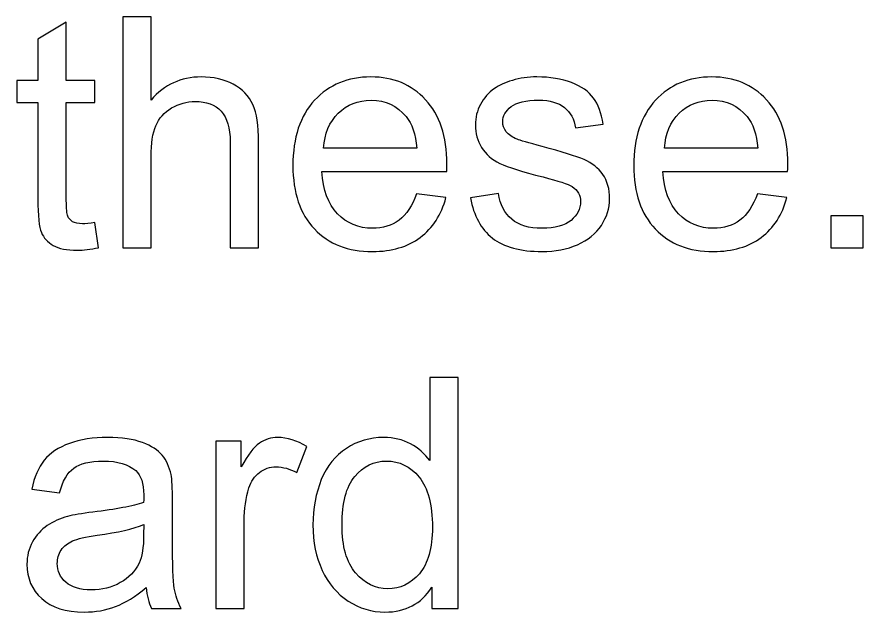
# Model space of a CAD drawing. Header units: centimetres. Extents: x -47.1 to 22.8, y -13.1 to 39.9.
# Drawn here: x -32.44 to -30.22, y 29.491 to 31.053 of the extents above; entities that cross this region are included whole.
import ezdxf

# ---------------------------------------------------------------- set-up
doc = ezdxf.new("R2010")
doc.units = ezdxf.units.CM
doc.header["$MEASUREMENT"] = 0
doc.layers.add('Layer 1', color=7, linetype='Continuous')

msp = doc.modelspace()

# ---------------------------------------------------------------- linework, layer by layer
at = {"layer": 'Layer 1', "color": 105}
for points, knots in [([(-32.1622, 30.4463), (-32.1622, 30.4463), (-32.1622, 31.05252), (-32.1622, 31.05252), (-32.1622, 31.05252), (-32.1622, 31.05252), (-32.08769, 31.05252), (-32.08769, 31.05252), (-32.08769, 31.05252), (-32.08769, 31.05252), (-32.08769, 30.83436), (-32.08769, 30.83436), (-32.08769, 30.83436), (-32.05312, 30.87486), (-32.00952, 30.89504), (-31.95674, 30.89504), (-31.95674, 30.89504), (-31.92443, 30.89504), (-31.89635, 30.88869), (-31.87236, 30.87584), (-31.87236, 30.87584), (-31.84851, 30.863), (-31.83143, 30.84536), (-31.82113, 30.82279), (-31.82113, 30.82279), (-31.81083, 30.80021), (-31.80575, 30.76733), (-31.80575, 30.72443), (-31.80575, 30.72443), (-31.80575, 30.72443), (-31.80575, 30.4463), (-31.80575, 30.4463), (-31.80575, 30.4463), (-31.80575, 30.4463), (-31.88026, 30.4463), (-31.88026, 30.4463), (-31.88026, 30.4463), (-31.88026, 30.4463), (-31.88026, 30.72415), (-31.88026, 30.72415), (-31.88026, 30.72415), (-31.88026, 30.76126), (-31.8883, 30.78835), (-31.90425, 30.80529), (-31.90425, 30.80529), (-31.92033, 30.82222), (-31.94291, 30.83069), (-31.97226, 30.83069), (-31.97226, 30.83069), (-31.99414, 30.83069), (-32.01474, 30.82504), (-32.03407, 30.81361), (-32.03407, 30.81361), (-32.0534, 30.80218), (-32.06709, 30.78666), (-32.07542, 30.76705), (-32.07542, 30.76705), (-32.0836, 30.74757), (-32.08769, 30.72062), (-32.08769, 30.68619), (-32.08769, 30.68619), (-32.08769, 30.68619), (-32.08769, 30.4463), (-32.08769, 30.4463), (-32.08769, 30.4463), (-32.08769, 30.4463), (-32.1622, 30.4463), (-32.1622, 30.4463)], [0, 0, 0, 0, 0.0555556, 0.0555556, 0.0555556, 0.0555556, 0.1111111, 0.1111111, 0.1111111, 0.1111111, 0.1666667, 0.1666667, 0.1666667, 0.1666667, 0.2222222, 0.2222222, 0.2222222, 0.2222222, 0.2777778, 0.2777778, 0.2777778, 0.2777778, 0.3333333, 0.3333333, 0.3333333, 0.3333333, 0.3888889, 0.3888889, 0.3888889, 0.3888889, 0.4444444, 0.4444444, 0.4444444, 0.4444444, 0.5, 0.5, 0.5, 0.5, 0.5555556, 0.5555556, 0.5555556, 0.5555556, 0.6111111, 0.6111111, 0.6111111, 0.6111111, 0.6666667, 0.6666667, 0.6666667, 0.6666667, 0.7222222, 0.7222222, 0.7222222, 0.7222222, 0.7777778, 0.7777778, 0.7777778, 0.7777778, 0.8333333, 0.8333333, 0.8333333, 0.8333333, 0.8888889, 0.8888889, 0.8888889, 0.8888889, 1, 1, 1, 1]), ([(-32.23572, 30.51276), (-32.23572, 30.51276), (-32.22556, 30.44701), (-32.22556, 30.44701), (-32.22556, 30.44701), (-32.24644, 30.44263), (-32.26521, 30.44037), (-32.28158, 30.44037), (-32.28158, 30.44037), (-32.30853, 30.44037), (-32.32941, 30.44461), (-32.34437, 30.45321), (-32.34437, 30.45321), (-32.35919, 30.46182), (-32.36963, 30.47297), (-32.3757, 30.48694), (-32.3757, 30.48694), (-32.38177, 30.50091), (-32.38473, 30.53026), (-32.38473, 30.57499), (-32.38473, 30.57499), (-32.38473, 30.57499), (-32.38473, 30.82815), (-32.38473, 30.82815), (-32.38473, 30.82815), (-32.38473, 30.82815), (-32.43976, 30.82815), (-32.43976, 30.82815), (-32.43976, 30.82815), (-32.43976, 30.82815), (-32.43976, 30.88572), (-32.43976, 30.88572), (-32.43976, 30.88572), (-32.43976, 30.88572), (-32.38473, 30.88572), (-32.38473, 30.88572), (-32.38473, 30.88572), (-32.38473, 30.88572), (-32.38473, 30.99438), (-32.38473, 30.99438), (-32.38473, 30.99438), (-32.38473, 30.99438), (-32.31022, 31.03911), (-32.31022, 31.03911), (-32.31022, 31.03911), (-32.31022, 31.03911), (-32.31022, 30.88572), (-32.31022, 30.88572), (-32.31022, 30.88572), (-32.31022, 30.88572), (-32.23572, 30.88572), (-32.23572, 30.88572), (-32.23572, 30.88572), (-32.23572, 30.88572), (-32.23572, 30.82815), (-32.23572, 30.82815), (-32.23572, 30.82815), (-32.23572, 30.82815), (-32.31022, 30.82815), (-32.31022, 30.82815), (-32.31022, 30.82815), (-32.31022, 30.82815), (-32.31022, 30.57076), (-32.31022, 30.57076), (-32.31022, 30.57076), (-32.31022, 30.54945), (-32.30895, 30.53576), (-32.30627, 30.5297), (-32.30627, 30.5297), (-32.30373, 30.52363), (-32.2995, 30.51883), (-32.29357, 30.51516), (-32.29357, 30.51516), (-32.28764, 30.51163), (-32.27918, 30.5098), (-32.26817, 30.5098), (-32.26817, 30.5098), (-32.25999, 30.5098), (-32.24912, 30.51079), (-32.23572, 30.51276)], [0, 0, 0, 0, 0.047619, 0.047619, 0.047619, 0.047619, 0.0952381, 0.0952381, 0.0952381, 0.0952381, 0.1428571, 0.1428571, 0.1428571, 0.1428571, 0.1904762, 0.1904762, 0.1904762, 0.1904762, 0.2380952, 0.2380952, 0.2380952, 0.2380952, 0.2857143, 0.2857143, 0.2857143, 0.2857143, 0.3333333, 0.3333333, 0.3333333, 0.3333333, 0.3809524, 0.3809524, 0.3809524, 0.3809524, 0.4285714, 0.4285714, 0.4285714, 0.4285714, 0.4761905, 0.4761905, 0.4761905, 0.4761905, 0.5238095, 0.5238095, 0.5238095, 0.5238095, 0.5714286, 0.5714286, 0.5714286, 0.5714286, 0.6190476, 0.6190476, 0.6190476, 0.6190476, 0.6666667, 0.6666667, 0.6666667, 0.6666667, 0.7142857, 0.7142857, 0.7142857, 0.7142857, 0.7619048, 0.7619048, 0.7619048, 0.7619048, 0.8095238, 0.8095238, 0.8095238, 0.8095238, 0.8571429, 0.8571429, 0.8571429, 0.8571429, 0.9047619, 0.9047619, 0.9047619, 0.9047619, 1, 1, 1, 1]), ([(-31.39159, 30.58854), (-31.39159, 30.58854), (-31.31454, 30.57838), (-31.31454, 30.57838), (-31.31454, 30.57838), (-31.32654, 30.53365), (-31.34897, 30.49879), (-31.38171, 30.4741), (-31.38171, 30.4741), (-31.41445, 30.4494), (-31.45622, 30.43699), (-31.50716, 30.43699), (-31.50716, 30.43699), (-31.57122, 30.43699), (-31.62202, 30.45674), (-31.65956, 30.49625), (-31.65956, 30.49625), (-31.6971, 30.53562), (-31.71586, 30.59108), (-31.71586, 30.66234), (-31.71586, 30.66234), (-31.71586, 30.736), (-31.69695, 30.79329), (-31.659, 30.83393), (-31.659, 30.83393), (-31.62104, 30.87472), (-31.57179, 30.89504), (-31.51125, 30.89504), (-31.51125, 30.89504), (-31.45269, 30.89504), (-31.40485, 30.87514), (-31.36774, 30.8352), (-31.36774, 30.8352), (-31.33063, 30.79527), (-31.312, 30.73911), (-31.312, 30.66672), (-31.312, 30.66672), (-31.312, 30.66234), (-31.31214, 30.65571), (-31.31242, 30.64696), (-31.31242, 30.64696), (-31.31242, 30.64696), (-31.63966, 30.64696), (-31.63966, 30.64696), (-31.63966, 30.64696), (-31.63684, 30.59884), (-31.62329, 30.56187), (-31.59874, 30.53633), (-31.59874, 30.53633), (-31.57433, 30.51079), (-31.54371, 30.49795), (-31.50716, 30.49795), (-31.50716, 30.49795), (-31.47992, 30.49795), (-31.45664, 30.50514), (-31.43745, 30.51954), (-31.43745, 30.51954), (-31.41812, 30.53393), (-31.40288, 30.55693), (-31.39159, 30.58854)], [0, 0, 0, 0, 0.0625, 0.0625, 0.0625, 0.0625, 0.125, 0.125, 0.125, 0.125, 0.1875, 0.1875, 0.1875, 0.1875, 0.25, 0.25, 0.25, 0.25, 0.3125, 0.3125, 0.3125, 0.3125, 0.375, 0.375, 0.375, 0.375, 0.4375, 0.4375, 0.4375, 0.4375, 0.5, 0.5, 0.5, 0.5, 0.5625, 0.5625, 0.5625, 0.5625, 0.625, 0.625, 0.625, 0.625, 0.6875, 0.6875, 0.6875, 0.6875, 0.75, 0.75, 0.75, 0.75, 0.8125, 0.8125, 0.8125, 0.8125, 0.875, 0.875, 0.875, 0.875, 1, 1, 1, 1]), ([(-31.25005, 30.57753), (-31.25005, 30.57753), (-31.17639, 30.58939), (-31.17639, 30.58939), (-31.17639, 30.58939), (-31.1723, 30.55989), (-31.16073, 30.53732), (-31.14182, 30.52151), (-31.14182, 30.52151), (-31.12291, 30.50585), (-31.09638, 30.49795), (-31.06252, 30.49795), (-31.06252, 30.49795), (-31.02823, 30.49795), (-31.00283, 30.50486), (-30.98617, 30.51883), (-30.98617, 30.51883), (-30.96966, 30.53266), (-30.96134, 30.54903), (-30.96134, 30.5678), (-30.96134, 30.5678), (-30.96134, 30.58459), (-30.96882, 30.59785), (-30.98363, 30.60745), (-30.98363, 30.60745), (-30.99408, 30.61408), (-31.01948, 30.62241), (-31.05983, 30.63271), (-31.05983, 30.63271), (-31.1143, 30.6464), (-31.15198, 30.65825), (-31.17315, 30.66827), (-31.17315, 30.66827), (-31.19417, 30.67843), (-31.21012, 30.69226), (-31.22098, 30.71004), (-31.22098, 30.71004), (-31.23185, 30.72768), (-31.23735, 30.74729), (-31.23735, 30.76874), (-31.23735, 30.76874), (-31.23735, 30.78835), (-31.23284, 30.80642), (-31.22395, 30.82307), (-31.22395, 30.82307), (-31.21492, 30.83972), (-31.20278, 30.85355), (-31.1874, 30.86455), (-31.1874, 30.86455), (-31.17583, 30.87302), (-31.16002, 30.88022), (-31.14013, 30.88615), (-31.14013, 30.88615), (-31.12009, 30.89207), (-31.09878, 30.89504), (-31.07592, 30.89504), (-31.07592, 30.89504), (-31.04149, 30.89504), (-31.01129, 30.8901), (-30.98533, 30.88008), (-30.98533, 30.88008), (-30.95922, 30.8702), (-30.94003, 30.85665), (-30.92761, 30.83972), (-30.92761, 30.83972), (-30.91534, 30.82264), (-30.90673, 30.79993), (-30.90207, 30.77142), (-30.90207, 30.77142), (-30.90207, 30.77142), (-30.97489, 30.76126), (-30.97489, 30.76126), (-30.97489, 30.76126), (-30.97813, 30.78412), (-30.98773, 30.80204), (-31.00353, 30.81488), (-31.00353, 30.81488), (-31.01934, 30.82772), (-31.04163, 30.83407), (-31.07056, 30.83407), (-31.07056, 30.83407), (-31.10457, 30.83407), (-31.12898, 30.82843), (-31.14351, 30.81714), (-31.14351, 30.81714), (-31.15805, 30.80585), (-31.16539, 30.79259), (-31.16539, 30.77749), (-31.16539, 30.77749), (-31.16539, 30.76789), (-31.16242, 30.75914), (-31.15636, 30.75138), (-31.15636, 30.75138), (-31.15029, 30.74348), (-31.14083, 30.73685), (-31.12785, 30.73163), (-31.12785, 30.73163), (-31.12037, 30.72881), (-31.09864, 30.72246), (-31.06223, 30.71258), (-31.06223, 30.71258), (-31.00974, 30.69861), (-30.97305, 30.68704), (-30.95217, 30.67815), (-30.95217, 30.67815), (-30.93128, 30.66926), (-30.91491, 30.65613), (-30.90306, 30.6392), (-30.90306, 30.6392), (-30.89107, 30.62213), (-30.88514, 30.60096), (-30.88514, 30.57556), (-30.88514, 30.57556), (-30.88514, 30.55086), (-30.89234, 30.52758), (-30.90687, 30.50571), (-30.90687, 30.50571), (-30.9214, 30.48384), (-30.94229, 30.4669), (-30.96952, 30.45491), (-30.96952, 30.45491), (-30.9969, 30.44291), (-31.0278, 30.43699), (-31.06223, 30.43699), (-31.06223, 30.43699), (-31.11924, 30.43699), (-31.16285, 30.44884), (-31.19276, 30.47241), (-31.19276, 30.47241), (-31.22268, 30.49611), (-31.24173, 30.53111), (-31.25005, 30.57753)], [0, 0, 0, 0, 0.0294118, 0.0294118, 0.0294118, 0.0294118, 0.0588235, 0.0588235, 0.0588235, 0.0588235, 0.0882353, 0.0882353, 0.0882353, 0.0882353, 0.1176471, 0.1176471, 0.1176471, 0.1176471, 0.1470588, 0.1470588, 0.1470588, 0.1470588, 0.1764706, 0.1764706, 0.1764706, 0.1764706, 0.2058824, 0.2058824, 0.2058824, 0.2058824, 0.2352941, 0.2352941, 0.2352941, 0.2352941, 0.2647059, 0.2647059, 0.2647059, 0.2647059, 0.2941176, 0.2941176, 0.2941176, 0.2941176, 0.3235294, 0.3235294, 0.3235294, 0.3235294, 0.3529412, 0.3529412, 0.3529412, 0.3529412, 0.3823529, 0.3823529, 0.3823529, 0.3823529, 0.4117647, 0.4117647, 0.4117647, 0.4117647, 0.4411765, 0.4411765, 0.4411765, 0.4411765, 0.4705882, 0.4705882, 0.4705882, 0.4705882, 0.5, 0.5, 0.5, 0.5, 0.5294118, 0.5294118, 0.5294118, 0.5294118, 0.5588235, 0.5588235, 0.5588235, 0.5588235, 0.5882353, 0.5882353, 0.5882353, 0.5882353, 0.6176471, 0.6176471, 0.6176471, 0.6176471, 0.6470588, 0.6470588, 0.6470588, 0.6470588, 0.6764706, 0.6764706, 0.6764706, 0.6764706, 0.7058824, 0.7058824, 0.7058824, 0.7058824, 0.7352941, 0.7352941, 0.7352941, 0.7352941, 0.7647059, 0.7647059, 0.7647059, 0.7647059, 0.7941176, 0.7941176, 0.7941176, 0.7941176, 0.8235294, 0.8235294, 0.8235294, 0.8235294, 0.8529412, 0.8529412, 0.8529412, 0.8529412, 0.8823529, 0.8823529, 0.8823529, 0.8823529, 0.9117647, 0.9117647, 0.9117647, 0.9117647, 0.9411765, 0.9411765, 0.9411765, 0.9411765, 1, 1, 1, 1]), ([(-30.49736, 30.58854), (-30.49736, 30.58854), (-30.42031, 30.57838), (-30.42031, 30.57838), (-30.42031, 30.57838), (-30.43231, 30.53365), (-30.45474, 30.49879), (-30.48748, 30.4741), (-30.48748, 30.4741), (-30.52022, 30.4494), (-30.56199, 30.43699), (-30.61293, 30.43699), (-30.61293, 30.43699), (-30.67699, 30.43699), (-30.72779, 30.45674), (-30.76533, 30.49625), (-30.76533, 30.49625), (-30.80287, 30.53562), (-30.82163, 30.59108), (-30.82163, 30.66234), (-30.82163, 30.66234), (-30.82163, 30.736), (-30.80272, 30.79329), (-30.76477, 30.83393), (-30.76477, 30.83393), (-30.72681, 30.87472), (-30.67756, 30.89504), (-30.61702, 30.89504), (-30.61702, 30.89504), (-30.55846, 30.89504), (-30.51062, 30.87514), (-30.47351, 30.8352), (-30.47351, 30.8352), (-30.4364, 30.79527), (-30.41777, 30.73911), (-30.41777, 30.66672), (-30.41777, 30.66672), (-30.41777, 30.66234), (-30.41791, 30.65571), (-30.41819, 30.64696), (-30.41819, 30.64696), (-30.41819, 30.64696), (-30.74543, 30.64696), (-30.74543, 30.64696), (-30.74543, 30.64696), (-30.74261, 30.59884), (-30.72906, 30.56187), (-30.70451, 30.53633), (-30.70451, 30.53633), (-30.6801, 30.51079), (-30.64948, 30.49795), (-30.61293, 30.49795), (-30.61293, 30.49795), (-30.58569, 30.49795), (-30.56241, 30.50514), (-30.54322, 30.51954), (-30.54322, 30.51954), (-30.52389, 30.53393), (-30.50865, 30.55693), (-30.49736, 30.58854)], [0, 0, 0, 0, 0.0625, 0.0625, 0.0625, 0.0625, 0.125, 0.125, 0.125, 0.125, 0.1875, 0.1875, 0.1875, 0.1875, 0.25, 0.25, 0.25, 0.25, 0.3125, 0.3125, 0.3125, 0.3125, 0.375, 0.375, 0.375, 0.375, 0.4375, 0.4375, 0.4375, 0.4375, 0.5, 0.5, 0.5, 0.5, 0.5625, 0.5625, 0.5625, 0.5625, 0.625, 0.625, 0.625, 0.625, 0.6875, 0.6875, 0.6875, 0.6875, 0.75, 0.75, 0.75, 0.75, 0.8125, 0.8125, 0.8125, 0.8125, 0.875, 0.875, 0.875, 0.875, 1, 1, 1, 1]), ([(-31.63543, 30.70792), (-31.63543, 30.70792), (-31.39074, 30.70792), (-31.39074, 30.70792), (-31.39074, 30.70792), (-31.39399, 30.74489), (-31.40344, 30.77255), (-31.41882, 30.79104), (-31.41882, 30.79104), (-31.44239, 30.81968), (-31.47315, 30.83407), (-31.51083, 30.83407), (-31.51083, 30.83407), (-31.54498, 30.83407), (-31.57362, 30.82264), (-31.59691, 30.79978), (-31.59691, 30.79978), (-31.62005, 30.77692), (-31.63289, 30.7463), (-31.63543, 30.70792)], [0, 0, 0, 0, 0.1666667, 0.1666667, 0.1666667, 0.1666667, 0.3333333, 0.3333333, 0.3333333, 0.3333333, 0.5, 0.5, 0.5, 0.5, 0.6666667, 0.6666667, 0.6666667, 0.6666667, 1, 1, 1, 1]), ([(-30.7412, 30.70792), (-30.7412, 30.70792), (-30.49651, 30.70792), (-30.49651, 30.70792), (-30.49651, 30.70792), (-30.49976, 30.74489), (-30.50921, 30.77255), (-30.52459, 30.79104), (-30.52459, 30.79104), (-30.54816, 30.81968), (-30.57892, 30.83407), (-30.6166, 30.83407), (-30.6166, 30.83407), (-30.65075, 30.83407), (-30.67939, 30.82264), (-30.70268, 30.79978), (-30.70268, 30.79978), (-30.72582, 30.77692), (-30.73866, 30.7463), (-30.7412, 30.70792)], [0, 0, 0, 0, 0.1666667, 0.1666667, 0.1666667, 0.1666667, 0.3333333, 0.3333333, 0.3333333, 0.3333333, 0.5, 0.5, 0.5, 0.5, 0.6666667, 0.6666667, 0.6666667, 0.6666667, 1, 1, 1, 1]), ([(-30.30502, 30.4463), (-30.30502, 30.4463), (-30.30502, 30.53097), (-30.30502, 30.53097), (-30.30502, 30.53097), (-30.30502, 30.53097), (-30.22036, 30.53097), (-30.22036, 30.53097), (-30.22036, 30.53097), (-30.22036, 30.53097), (-30.22036, 30.4463), (-30.22036, 30.4463), (-30.22036, 30.4463), (-30.22036, 30.4463), (-30.30502, 30.4463), (-30.30502, 30.4463)], [0, 0, 0, 0, 0.2, 0.2, 0.2, 0.2, 0.4, 0.4, 0.4, 0.4, 0.6, 0.6, 0.6, 0.6, 1, 1, 1, 1]), ([(-31.35166, 29.50043), (-31.35166, 29.50043), (-31.35166, 29.55617), (-31.35166, 29.55617), (-31.35166, 29.55617), (-31.37945, 29.51285), (-31.42038, 29.49112), (-31.47442, 29.49112), (-31.47442, 29.49112), (-31.50942, 29.49112), (-31.54159, 29.50071), (-31.5708, 29.52004), (-31.5708, 29.52004), (-31.60015, 29.53924), (-31.62287, 29.56619), (-31.6391, 29.60062), (-31.6391, 29.60062), (-31.65519, 29.63519), (-31.66323, 29.67484), (-31.66323, 29.71972), (-31.66323, 29.71972), (-31.66323, 29.76346), (-31.65589, 29.80311), (-31.64136, 29.83882), (-31.64136, 29.83882), (-31.62668, 29.87438), (-31.60481, 29.90175), (-31.5756, 29.92066), (-31.5756, 29.92066), (-31.54653, 29.93971), (-31.51379, 29.94917), (-31.47781, 29.94917), (-31.47781, 29.94917), (-31.45128, 29.94917), (-31.42771, 29.94352), (-31.40711, 29.93237), (-31.40711, 29.93237), (-31.38651, 29.92122), (-31.36972, 29.90655), (-31.35674, 29.88863), (-31.35674, 29.88863), (-31.35674, 29.88863), (-31.35674, 30.10665), (-31.35674, 30.10665), (-31.35674, 30.10665), (-31.35674, 30.10665), (-31.28223, 30.10665), (-31.28223, 30.10665), (-31.28223, 30.10665), (-31.28223, 30.10665), (-31.28223, 29.50043), (-31.28223, 29.50043), (-31.28223, 29.50043), (-31.28223, 29.50043), (-31.35166, 29.50043), (-31.35166, 29.50043)], [0, 0, 0, 0, 0.0666667, 0.0666667, 0.0666667, 0.0666667, 0.1333333, 0.1333333, 0.1333333, 0.1333333, 0.2, 0.2, 0.2, 0.2, 0.2666667, 0.2666667, 0.2666667, 0.2666667, 0.3333333, 0.3333333, 0.3333333, 0.3333333, 0.4, 0.4, 0.4, 0.4, 0.4666667, 0.4666667, 0.4666667, 0.4666667, 0.5333333, 0.5333333, 0.5333333, 0.5333333, 0.6, 0.6, 0.6, 0.6, 0.6666667, 0.6666667, 0.6666667, 0.6666667, 0.7333333, 0.7333333, 0.7333333, 0.7333333, 0.8, 0.8, 0.8, 0.8, 0.8666667, 0.8666667, 0.8666667, 0.8666667, 1, 1, 1, 1]), ([(-32.1011, 29.55546), (-32.12876, 29.5319), (-32.15543, 29.51539), (-32.18097, 29.50565), (-32.18097, 29.50565), (-32.20651, 29.49591), (-32.23388, 29.49112), (-32.26324, 29.49112), (-32.26324, 29.49112), (-32.3115, 29.49112), (-32.34861, 29.50283), (-32.37457, 29.52639), (-32.37457, 29.52639), (-32.40054, 29.54982), (-32.41352, 29.57988), (-32.41352, 29.61642), (-32.41352, 29.61642), (-32.41352, 29.63787), (-32.40858, 29.65749), (-32.39884, 29.67527), (-32.39884, 29.67527), (-32.38897, 29.69305), (-32.37613, 29.70716), (-32.36032, 29.71788), (-32.36032, 29.71788), (-32.34438, 29.72861), (-32.3266, 29.73679), (-32.3067, 29.7423), (-32.3067, 29.7423), (-32.29202, 29.74611), (-32.26987, 29.74977), (-32.24038, 29.75344), (-32.24038, 29.75344), (-32.18026, 29.7605), (-32.13581, 29.76911), (-32.10745, 29.77898), (-32.10745, 29.77898), (-32.10717, 29.78914), (-32.10703, 29.79564), (-32.10703, 29.79832), (-32.10703, 29.79832), (-32.10703, 29.82851), (-32.11408, 29.84982), (-32.12819, 29.86224), (-32.12819, 29.86224), (-32.14724, 29.87903), (-32.17561, 29.88736), (-32.21314, 29.88736), (-32.21314, 29.88736), (-32.24828, 29.88736), (-32.27424, 29.88115), (-32.29089, 29.86887), (-32.29089, 29.86887), (-32.30769, 29.8566), (-32.31996, 29.83486), (-32.32801, 29.80354), (-32.32801, 29.80354), (-32.32801, 29.80354), (-32.40082, 29.8137), (-32.40082, 29.8137), (-32.40082, 29.8137), (-32.39419, 29.84488), (-32.38332, 29.87014), (-32.36808, 29.88933), (-32.36808, 29.88933), (-32.35284, 29.90852), (-32.33083, 29.9232), (-32.30204, 29.93364), (-32.30204, 29.93364), (-32.2734, 29.94394), (-32.23995, 29.94917), (-32.20213, 29.94917), (-32.20213, 29.94917), (-32.1646, 29.94917), (-32.13398, 29.94479), (-32.11041, 29.9359), (-32.11041, 29.9359), (-32.08699, 29.92701), (-32.06963, 29.916), (-32.05862, 29.9026), (-32.05862, 29.9026), (-32.04762, 29.88919), (-32.03986, 29.87226), (-32.03534, 29.8518), (-32.03534, 29.8518), (-32.03294, 29.8391), (-32.03167, 29.81624), (-32.03167, 29.78336), (-32.03167, 29.78336), (-32.03167, 29.78336), (-32.03167, 29.68458), (-32.03167, 29.68458), (-32.03167, 29.68458), (-32.03167, 29.61558), (-32.03012, 29.57197), (-32.02702, 29.55349), (-32.02702, 29.55349), (-32.02405, 29.535), (-32.01784, 29.51736), (-32.00881, 29.50043), (-32.00881, 29.50043), (-32.00881, 29.50043), (-32.08671, 29.50043), (-32.08671, 29.50043), (-32.08671, 29.50043), (-32.09418, 29.51609), (-32.09898, 29.53444), (-32.1011, 29.55546)], [0, 0, 0, 0, 0.0357143, 0.0357143, 0.0357143, 0.0357143, 0.0714286, 0.0714286, 0.0714286, 0.0714286, 0.1071429, 0.1071429, 0.1071429, 0.1071429, 0.1428571, 0.1428571, 0.1428571, 0.1428571, 0.1785714, 0.1785714, 0.1785714, 0.1785714, 0.2142857, 0.2142857, 0.2142857, 0.2142857, 0.25, 0.25, 0.25, 0.25, 0.2857143, 0.2857143, 0.2857143, 0.2857143, 0.3214286, 0.3214286, 0.3214286, 0.3214286, 0.3571429, 0.3571429, 0.3571429, 0.3571429, 0.3928571, 0.3928571, 0.3928571, 0.3928571, 0.4285714, 0.4285714, 0.4285714, 0.4285714, 0.4642857, 0.4642857, 0.4642857, 0.4642857, 0.5, 0.5, 0.5, 0.5, 0.5357143, 0.5357143, 0.5357143, 0.5357143, 0.5714286, 0.5714286, 0.5714286, 0.5714286, 0.6071429, 0.6071429, 0.6071429, 0.6071429, 0.6428571, 0.6428571, 0.6428571, 0.6428571, 0.6785714, 0.6785714, 0.6785714, 0.6785714, 0.7142857, 0.7142857, 0.7142857, 0.7142857, 0.75, 0.75, 0.75, 0.75, 0.7857143, 0.7857143, 0.7857143, 0.7857143, 0.8214286, 0.8214286, 0.8214286, 0.8214286, 0.8571429, 0.8571429, 0.8571429, 0.8571429, 0.8928571, 0.8928571, 0.8928571, 0.8928571, 0.9285714, 0.9285714, 0.9285714, 0.9285714, 1, 1, 1, 1]), ([(-31.91808, 29.50043), (-31.91808, 29.50043), (-31.91808, 29.93985), (-31.91808, 29.93985), (-31.91808, 29.93985), (-31.91808, 29.93985), (-31.85119, 29.93985), (-31.85119, 29.93985), (-31.85119, 29.93985), (-31.85119, 29.93985), (-31.85119, 29.87254), (-31.85119, 29.87254), (-31.85119, 29.87254), (-31.83412, 29.90373), (-31.81831, 29.92433), (-31.80378, 29.93421), (-31.80378, 29.93421), (-31.78924, 29.94423), (-31.7733, 29.94917), (-31.75594, 29.94917), (-31.75594, 29.94917), (-31.73082, 29.94917), (-31.70528, 29.94126), (-31.67932, 29.9256), (-31.67932, 29.9256), (-31.67932, 29.9256), (-31.70584, 29.85688), (-31.70584, 29.85688), (-31.70584, 29.85688), (-31.72391, 29.86704), (-31.74197, 29.87212), (-31.76003, 29.87212), (-31.76003, 29.87212), (-31.77626, 29.87212), (-31.79079, 29.86718), (-31.80363, 29.85744), (-31.80363, 29.85744), (-31.81648, 29.84771), (-31.82565, 29.83416), (-31.83115, 29.8168), (-31.83115, 29.8168), (-31.83948, 29.79041), (-31.84357, 29.76149), (-31.84357, 29.73002), (-31.84357, 29.73002), (-31.84357, 29.73002), (-31.84357, 29.50043), (-31.84357, 29.50043), (-31.84357, 29.50043), (-31.84357, 29.50043), (-31.91808, 29.50043), (-31.91808, 29.50043)], [0, 0, 0, 0, 0.0714286, 0.0714286, 0.0714286, 0.0714286, 0.1428571, 0.1428571, 0.1428571, 0.1428571, 0.2142857, 0.2142857, 0.2142857, 0.2142857, 0.2857143, 0.2857143, 0.2857143, 0.2857143, 0.3571429, 0.3571429, 0.3571429, 0.3571429, 0.4285714, 0.4285714, 0.4285714, 0.4285714, 0.5, 0.5, 0.5, 0.5, 0.5714286, 0.5714286, 0.5714286, 0.5714286, 0.6428571, 0.6428571, 0.6428571, 0.6428571, 0.7142857, 0.7142857, 0.7142857, 0.7142857, 0.7857143, 0.7857143, 0.7857143, 0.7857143, 0.8571429, 0.8571429, 0.8571429, 0.8571429, 1, 1, 1, 1]), ([(-31.58703, 29.71958), (-31.58703, 29.66341), (-31.57518, 29.6215), (-31.55133, 29.5937), (-31.55133, 29.5937), (-31.52762, 29.56591), (-31.49954, 29.55208), (-31.46723, 29.55208), (-31.46723, 29.55208), (-31.43463, 29.55208), (-31.40697, 29.56534), (-31.38411, 29.59187), (-31.38411, 29.59187), (-31.36139, 29.6184), (-31.34996, 29.6589), (-31.34996, 29.71337), (-31.34996, 29.71337), (-31.34996, 29.7732), (-31.36153, 29.81723), (-31.38482, 29.84531), (-31.38482, 29.84531), (-31.40796, 29.87339), (-31.4366, 29.88736), (-31.47061, 29.88736), (-31.47061, 29.88736), (-31.50377, 29.88736), (-31.53143, 29.87395), (-31.55373, 29.847), (-31.55373, 29.847), (-31.57588, 29.82005), (-31.58703, 29.77757), (-31.58703, 29.71958)], [0, 0, 0, 0, 0.1111111, 0.1111111, 0.1111111, 0.1111111, 0.2222222, 0.2222222, 0.2222222, 0.2222222, 0.3333333, 0.3333333, 0.3333333, 0.3333333, 0.4444444, 0.4444444, 0.4444444, 0.4444444, 0.5555556, 0.5555556, 0.5555556, 0.5555556, 0.6666667, 0.6666667, 0.6666667, 0.6666667, 0.7777778, 0.7777778, 0.7777778, 0.7777778, 1, 1, 1, 1]), ([(-32.10703, 29.72056), (-32.13412, 29.70956), (-32.17476, 29.70024), (-32.22895, 29.69262), (-32.22895, 29.69262), (-32.25971, 29.68825), (-32.28144, 29.68331), (-32.29414, 29.67781), (-32.29414, 29.67781), (-32.30684, 29.6723), (-32.31658, 29.66426), (-32.32349, 29.65382), (-32.32349, 29.65382), (-32.33041, 29.64324), (-32.33393, 29.63152), (-32.33393, 29.61854), (-32.33393, 29.61854), (-32.33393, 29.59893), (-32.32645, 29.58242), (-32.31136, 29.56929), (-32.31136, 29.56929), (-32.29626, 29.55617), (-32.27424, 29.54954), (-32.24531, 29.54954), (-32.24531, 29.54954), (-32.21667, 29.54954), (-32.19113, 29.55575), (-32.16869, 29.5683), (-32.16869, 29.5683), (-32.1464, 29.58072), (-32.12989, 29.5978), (-32.11944, 29.61939), (-32.11944, 29.61939), (-32.1114, 29.63618), (-32.10745, 29.66087), (-32.10745, 29.69347), (-32.10745, 29.69347), (-32.10745, 29.69347), (-32.10703, 29.72056), (-32.10703, 29.72056)], [0, 0, 0, 0, 0.0909091, 0.0909091, 0.0909091, 0.0909091, 0.1818182, 0.1818182, 0.1818182, 0.1818182, 0.2727273, 0.2727273, 0.2727273, 0.2727273, 0.3636364, 0.3636364, 0.3636364, 0.3636364, 0.4545455, 0.4545455, 0.4545455, 0.4545455, 0.5454545, 0.5454545, 0.5454545, 0.5454545, 0.6363636, 0.6363636, 0.6363636, 0.6363636, 0.7272727, 0.7272727, 0.7272727, 0.7272727, 0.8181818, 0.8181818, 0.8181818, 0.8181818, 1, 1, 1, 1])]:
    msp.add_open_spline(points, degree=3, knots=knots, dxfattribs=at)

doc.saveas('drawing.dxf')
